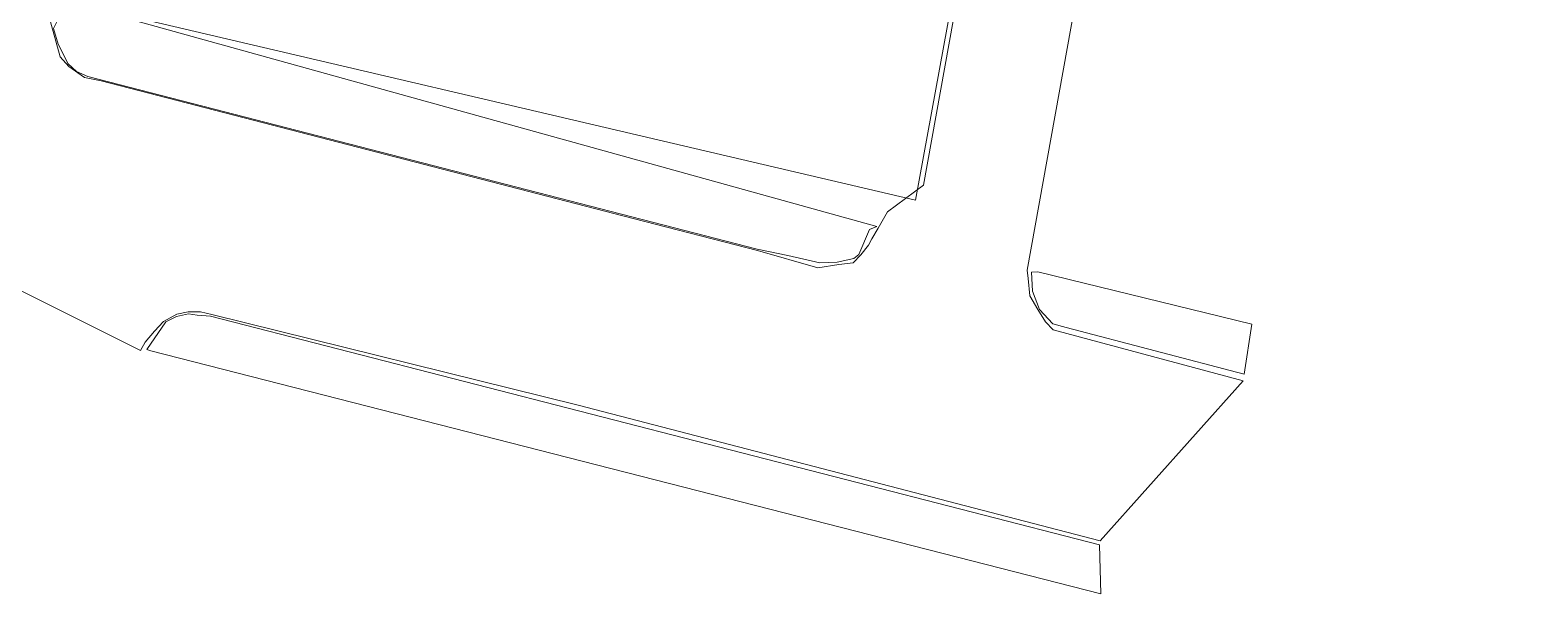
# Model space of a CAD drawing. Header units: metres. Extents: x 7511340 to 7511486, y 4692164 to 4692372.
# Drawn here: x 7511394.92 to 7511444.53, y 4692163.92 to 4692182.47 of the extents above; entities that cross this region are included whole.
import ezdxf

# ---------------------------------------------------------------- set-up
doc = ezdxf.new("R2010")
doc.units = ezdxf.units.M
for name, color, linetype, lineweight in [('Asfallt', 97, 'Continuous', 0), ('ParcRePo', 7, 'Continuous', 0), ('trotuar', 155, 'Continuous', 0)]:
    doc.layers.add(name, color=color, linetype=linetype, lineweight=lineweight)

msp = doc.modelspace()

# ---------------------------------------------------------------- linework, layer by layer
at = {"layer": 'Asfallt'}
for points in [[(7511404.403, 4692273.175, 619.961), (7511401.488, 4692249.649, 619.892), (7511397.329, 4692206.248, 619.854), (7511395.371, 4692183.618, 619.839), (7511395.627, 4692182.623, 619.894), (7511395.907, 4692181.586, 619.902), (7511396.191, 4692181.272, 619.919), (7511396.715, 4692180.907, 619.923), (7511397.256, 4692180.8, 619.878), (7511414.766, 4692176.268, 619.774), (7511418.852, 4692175.217, 619.731), (7511420.837, 4692174.645, 619.657), (7511421.531, 4692174.761, 619.63), (7511421.996, 4692174.813, 619.607), (7511422.248, 4692175.07, 619.631), (7511422.506, 4692175.39, 619.618), (7511422.614, 4692175.596, 619.693), (7511422.821, 4692175.949, 619.549), (7511423.13, 4692176.487, 619.53), (7511424.316, 4692177.369, 619.53), (7511433.508, 4692228.296, 619.412), (7511440.37, 4692264.898, 619.373)], [(7511444.526, 4692263.985, 619.503), (7511437.205, 4692227.102, 619.547), (7511427.724, 4692174.571, 619.569), (7511427.753, 4692174.295, 619.559), (7511427.81, 4692173.727, 619.65), (7511428.072, 4692173.277, 619.63), (7511428.331, 4692172.868, 619.65), (7511428.578, 4692172.604, 619.645), (7511434.832, 4692170.926, 619.562), (7511430.122, 4692165.66, 619.74), (7511412.953, 4692170.13, 619.827), (7511400.896, 4692173.11, 619.883), (7511400.527, 4692173.202, 619.907), (7511400.117, 4692173.198, 619.93), (7511399.753, 4692173.125, 619.942), (7511399.307, 4692172.882, 619.905), (7511399.008, 4692172.56, 619.847), (7511398.71, 4692172.205, 619.827), (7511398.55, 4692171.922, 619.787), (7511394.544, 4692173.933, 619.869)]]:
    msp.add_polyline3d(points, dxfattribs=at)
at = {"layer": 'ParcRePo', "elevation": 611, "flags": 128}
msp.add_lwpolyline([(7511438.476, 4692258.633), (7511437.466, 4692250.214), (7511433.445, 4692226.686), (7511431.285, 4692219.136), (7511431.165, 4692215.906), (7511428.644, 4692201.967), (7511424.053, 4692176.878), (7511392.374, 4692184.299), (7511391.774, 4692184.439), (7511391.754, 4692184.439), (7511391.594, 4692184.479), (7511374.173, 4692189.119), (7511355.624, 4692194.06), (7511353.224, 4692194.68), (7511356.019, 4692233.288), (7511356.846, 4692244.708), (7511357.263, 4692252.689), (7511359.038, 4692286.715)], dxfattribs=at)
at = {"layer": 'trotuar'}
for points in [[(7511422.778, 4692176.005, 619.766), (7511422.54, 4692175.913, 619.748), (7511422.189, 4692175.084, 619.747), (7511422.019, 4692174.95, 619.707), (7511421.47, 4692174.833, 619.734), (7511420.908, 4692174.809, 619.748), (7511419.849, 4692175.055, 619.715), (7511418.843, 4692175.266, 619.774), (7511396.815, 4692180.946, 619.96), (7511396.452, 4692181.112, 619.947), (7511396.173, 4692181.361, 619.953), (7511395.843, 4692182.002, 619.954), (7511395.69, 4692182.52, 619.984), (7511395.842, 4692182.832, 619.91), (7511395.467, 4692183.602, 619.992)], [(7511434.867, 4692171.146, 619.59), (7511429.006, 4692172.679, 619.658), (7511428.57, 4692172.799, 619.64), (7511428.128, 4692173.273, 619.618), (7511427.903, 4692173.876, 619.657), (7511427.866, 4692174.507, 619.774), (7511428.07, 4692174.519, 619.772), (7511435.115, 4692172.79, 619.726)], [(7511430.144, 4692163.919, 619.691), (7511398.891, 4692171.915, 619.975), (7511398.757, 4692171.956, 619.96), (7511399.387, 4692172.867, 619.978), (7511399.739, 4692173.04, 619.964), (7511400.129, 4692173.135, 619.952), (7511400.422, 4692173.085, 619.944), (7511400.851, 4692173.059, 619.909), (7511430.104, 4692165.532, 619.691)]]:
    msp.add_polyline3d(points, close=True, dxfattribs=at)

doc.saveas('drawing.dxf')
